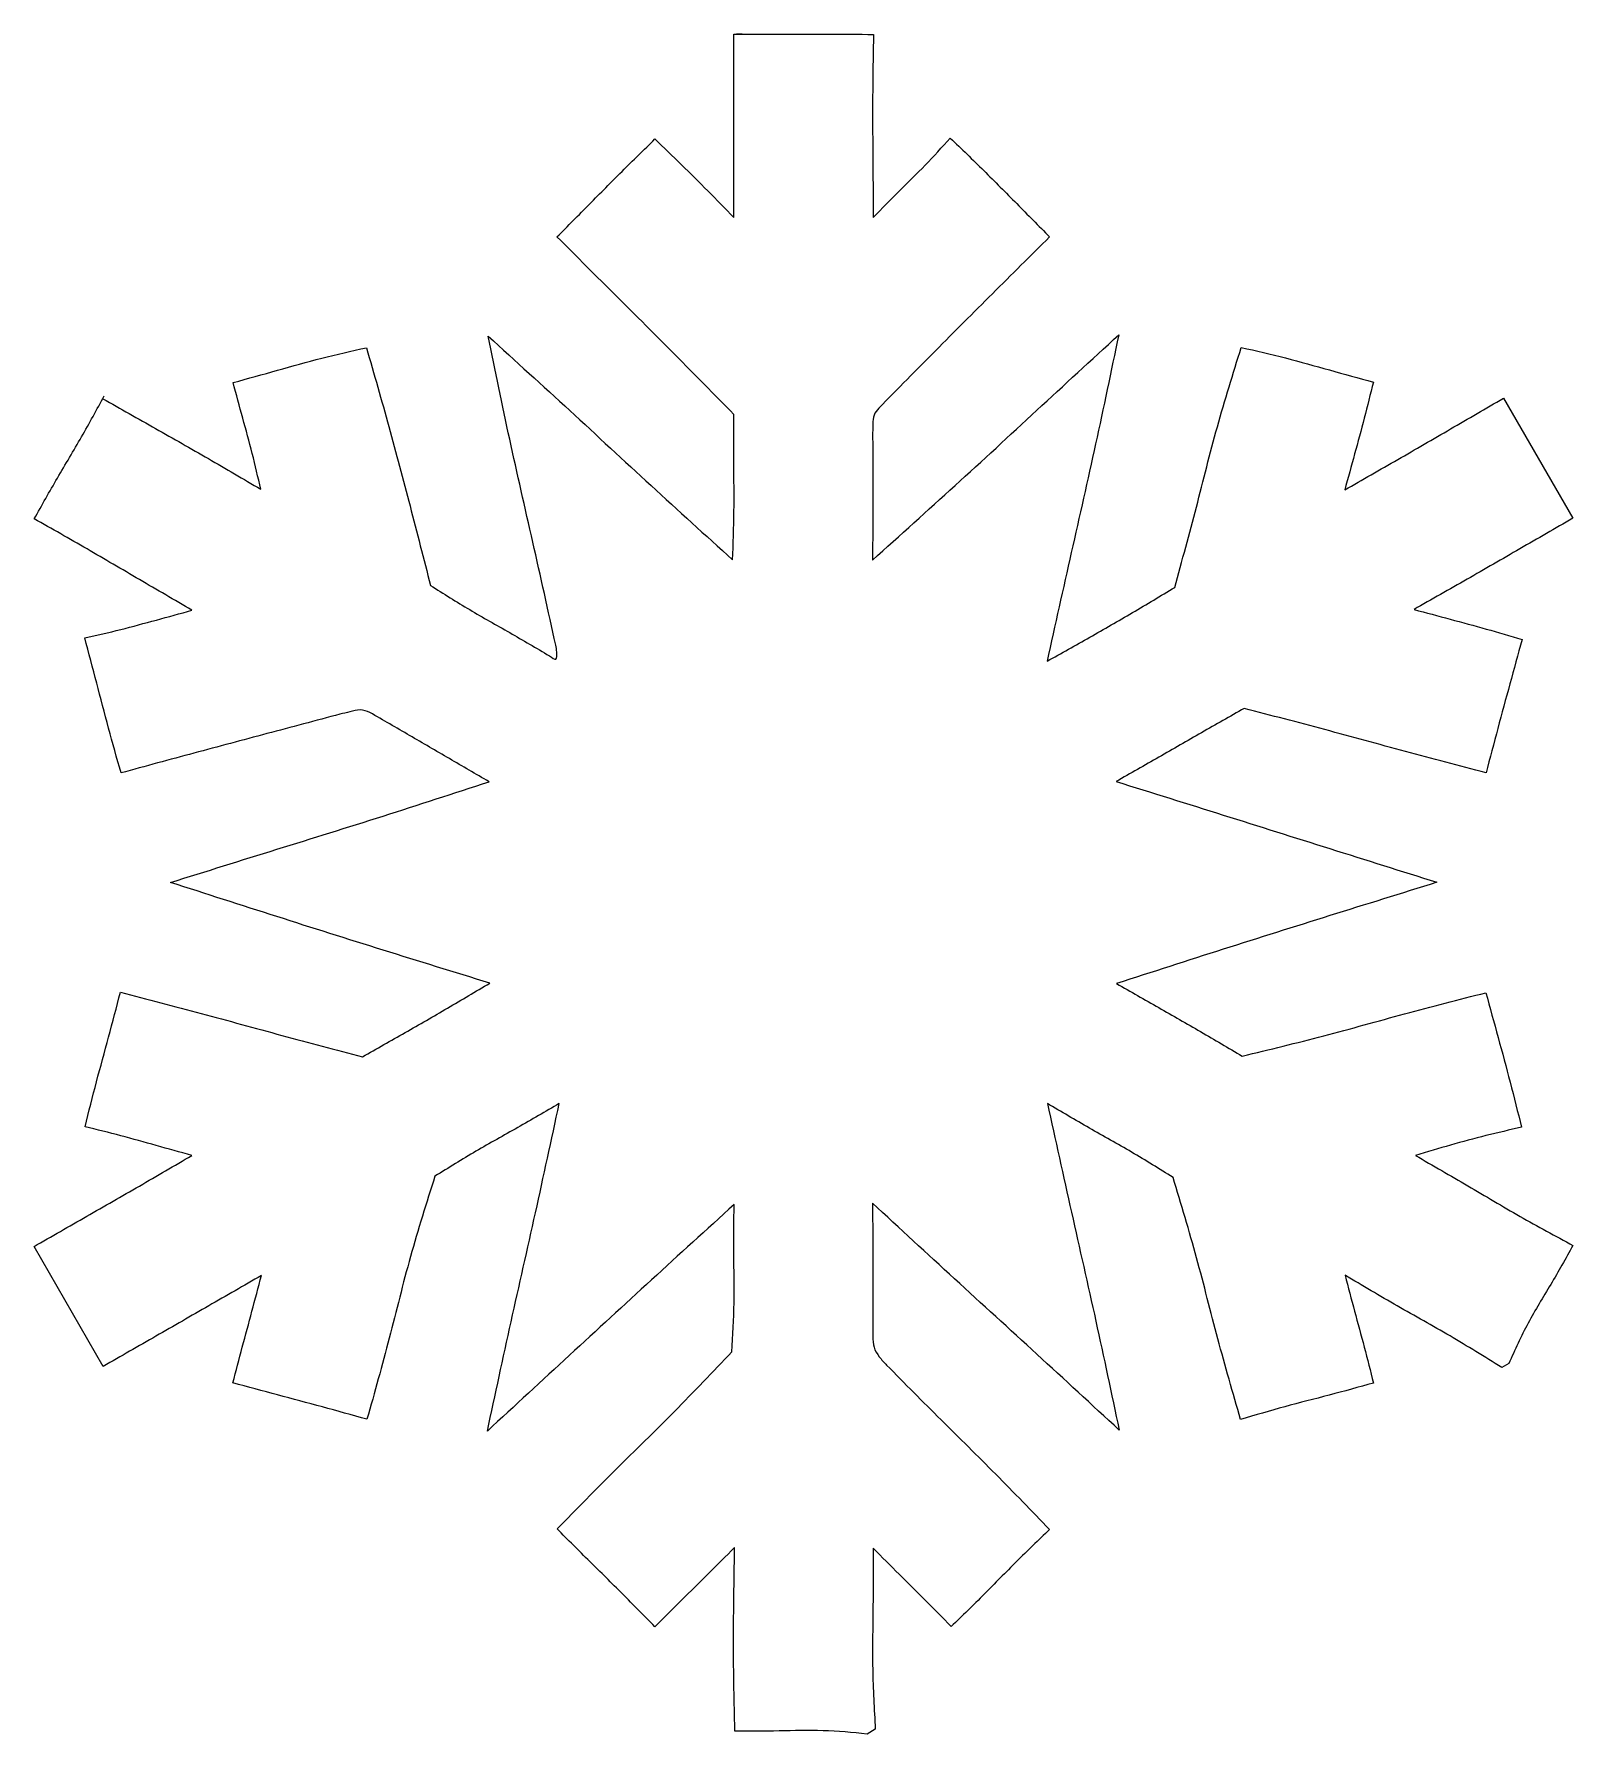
# Model space of a CAD drawing. Extents: x 64.6 to 149.9, y 124.9 to 219.2.
import ezdxf

# ---------------------------------------------------------------- set-up
doc = ezdxf.new("R2010")
doc.units = 0
doc.layers.add('Layer_1', color=7, linetype='CONTINUOUS')

msp = doc.modelspace()

# ---------------------------------------------------------------- linework, layer by layer
at = {"layer": 'Layer_1', "color": 7}
for points in [[(103.388674, 219.180947), (103.848472, 219.182799), (103.538441, 219.181211)], [(146.05363, 199.000787), (149.89797, 192.342196)], [(68.426679, 145.32314), (64.588261, 151.971325)], [(146.342862, 145.480231), (145.959708, 145.259016)], [(111.230781, 125.208261), (110.771687, 124.943202)]]:
    msp.add_lwpolyline(points, dxfattribs=at)
for points, knots in [([(103.390791, 209.025802), (103.388642, 210.153853), (103.384344, 212.41073), (103.388092, 215.79578), (103.38848, 218.052777), (103.388674, 219.180947)], [0, 0, 0, 0, 3.384158, 6.770638, 10.155149, 10.155149, 10.155149, 10.155149]), ([(103.538441, 219.181211), (104.38205, 219.182959), (106.069345, 219.186455), (108.600019, 219.193834), (110.28699, 219.177304), (111.130303, 219.169041)], [0, 0, 0, 0, 2.530839, 5.06191, 7.591943, 7.591943, 7.591943, 7.591943]), ([(111.130303, 219.169041), (111.10949, 218.041066), (111.067867, 215.785313), (111.089229, 212.401419), (111.108516, 210.14589), (111.118158, 209.018232)], [0, 0, 0, 0, 3.384367, 6.768145, 10.15128, 10.15128, 10.15128, 10.15128]), ([(93.582525, 207.942431), (94.183886, 208.547601), (95.386809, 209.758142), (97.182036, 211.582735), (98.403396, 212.774525), (99.013918, 213.370266)], [0, 0, 0, 0, 2.559464, 5.119783, 7.678774, 7.678774, 7.678774, 7.678774]), ([(99.013918, 213.370266), (99.508333, 212.89527), (100.496814, 211.945615), (101.947831, 210.489224), (102.90982, 209.513593), (103.390791, 209.025802)], [0, 0, 0, 0, 2.056782, 4.112111, 6.167232, 6.167232, 6.167232, 6.167232]), ([(111.118158, 209.018232), (111.593658, 209.507128), (112.544368, 210.48462), (114.011768, 211.909405), (114.929286, 212.917255), (115.387856, 213.420973)], [0, 0, 0, 0, 2.04599, 4.090733, 6.133795, 6.133795, 6.133795, 6.133795]), ([(115.387856, 213.420973), (116.008859, 212.822852), (117.251144, 211.626341), (119.069426, 209.784769), (120.284035, 208.558996), (120.891528, 207.945918)], [0, 0, 0, 0, 2.586501, 5.174164, 7.763442, 7.763442, 7.763442, 7.763442]), ([(103.390971, 198.104297), (102.307418, 199.204562), (100.140727, 201.404672), (96.862195, 204.67509), (94.675575, 206.853491), (93.582525, 207.942431)], [0, 0, 0, 0, 4.632688, 9.26361, 13.892325, 13.892325, 13.892325, 13.892325]), ([(120.891528, 207.945918), (119.833779, 206.896157), (117.718618, 204.796968), (114.561736, 201.633395), (112.469623, 199.512705), (111.423768, 198.452565)], [0, 0, 0, 0, 4.470733, 8.940046, 13.407631, 13.407631, 13.407631, 13.407631]), ([(75.627733, 199.868248), (76.446518, 200.093067), (78.084588, 200.542844), (80.533102, 201.246669), (82.190983, 201.614092), (83.019128, 201.797626)], [0, 0, 0, 0, 2.547405, 5.096372, 7.640446, 7.640446, 7.640446, 7.640446]), ([(83.019128, 201.797626), (83.438792, 200.340672), (84.278346, 197.425982), (85.440032, 193.026763), (86.19512, 190.088651), (86.572627, 188.619741)], [0, 0, 0, 0, 4.548437, 9.099309, 13.649273, 13.649273, 13.649273, 13.649273]), ([(93.512231, 185.313034), (93.092703, 187.21618), (92.253587, 191.022744), (90.932347, 196.716749), (90.160644, 200.535786), (89.775014, 202.44421)], [0, 0, 0, 0, 5.846538, 11.693913, 17.534585, 17.534585, 17.534585, 17.534585]), ([(89.775014, 202.44421), (91.280961, 201.067326), (94.293252, 198.313195), (98.793995, 194.162716), (101.807852, 191.409901), (103.314681, 190.033585)], [0, 0, 0, 0, 6.121527, 12.244669, 18.366997, 18.366997, 18.366997, 18.366997]), ([(111.07219, 190.029611), (112.602428, 191.400139), (115.663419, 194.141657), (120.182698, 198.334571), (123.208445, 201.116664), (124.72153, 202.507905)], [0, 0, 0, 0, 6.16265, 12.327371, 18.493821, 18.493821, 18.493821, 18.493821]), ([(124.72153, 202.507905), (124.301902, 200.493702), (123.462666, 196.46539), (122.090831, 190.447346), (121.195682, 186.431078), (120.748084, 184.422838)], [0, 0, 0, 0, 6.172208, 12.344128, 18.516701, 18.516701, 18.516701, 18.516701]), ([(127.83125, 188.512307), (128.237333, 189.992777), (129.049783, 192.954751), (130.145965, 197.426264), (131.061507, 200.354374), (131.518478, 201.815872)], [0, 0, 0, 0, 4.605497, 9.214217, 13.806862, 13.806862, 13.806862, 13.806862]), ([(131.518478, 201.815872), (132.338224, 201.628307), (133.978227, 201.253062), (136.405188, 200.558426), (138.028923, 200.115951), (138.840993, 199.894658)], [0, 0, 0, 0, 2.522311, 5.04619, 7.57133, 7.57133, 7.57133, 7.57133]), ([(77.156021, 193.952789), (77.00759, 194.615448), (76.710751, 195.940669), (76.150375, 197.899524), (75.801968, 199.211928), (75.627733, 199.868248)], [0, 0, 0, 0, 2.036782, 4.073268, 6.110486, 6.110486, 6.110486, 6.110486]), ([(138.840993, 199.894658), (138.675495, 199.228479), (138.344365, 197.895587), (137.806332, 195.906614), (137.438715, 194.582772), (137.254904, 193.92084)], [0, 0, 0, 0, 2.059233, 4.120118, 6.181068, 6.181068, 6.181068, 6.181068]), ([(64.604414, 192.311896), (65.027319, 193.067165), (65.882674, 194.594746), (67.23596, 196.833941), (68.070862, 198.372411), (68.483536, 199.132846)], [0, 0, 0, 0, 2.596714, 5.252026, 7.847268, 7.847268, 7.847268, 7.847268]), ([(68.404782, 198.970413), (69.380785, 198.419333), (71.332779, 197.317179), (74.259183, 195.660652), (76.190372, 194.522098), (77.156021, 193.952789)], [0, 0, 0, 0, 3.362524, 6.72501, 10.087876, 10.087876, 10.087876, 10.087876]), ([(137.254904, 193.92084), (138.235457, 194.480417), (140.196301, 195.59942), (143.126577, 197.297351), (145.077859, 198.432925), (146.05363, 199.000787)], [0, 0, 0, 0, 3.386952, 6.772994, 10.159938, 10.159938, 10.159938, 10.159938]), ([(103.314681, 190.033585), (103.349272, 190.929636), (103.418473, 192.722244), (103.377374, 195.413256), (103.386438, 197.20729), (103.390971, 198.104297)], [0, 0, 0, 0, 2.689644, 5.380807, 8.071907, 8.071907, 8.071907, 8.071907]), ([(111.423768, 198.452565), (111.318329, 198.326969), (111.106096, 198.07416), (111.095159, 197.572646), (111.085238, 197.253644), (111.080286, 197.094438)], [0, 0, 0, 0, 0.477593, 0.96133, 1.443282, 1.443282, 1.443282, 1.443282]), ([(111.080286, 197.094438), (111.086633, 196.309139), (111.099321, 194.739158), (111.101812, 192.384094), (111.082065, 190.814525), (111.07219, 190.029611)], [0, 0, 0, 0, 2.355977, 4.710102, 7.065009, 7.065009, 7.065009, 7.065009]), ([(73.342523, 187.245268), (72.373284, 187.811265), (70.43487, 188.943222), (67.530365, 190.646311), (65.5797, 191.756718), (64.604414, 192.311896)], [0, 0, 0, 0, 3.367202, 6.734182, 10.100842, 10.100842, 10.100842, 10.100842]), ([(149.89797, 192.342196), (148.920719, 191.778866), (146.966215, 190.652205), (144.038665, 188.954825), (142.075687, 187.842909), (141.094188, 187.286945)], [0, 0, 0, 0, 3.383975, 6.76795, 10.151998, 10.151998, 10.151998, 10.151998]), ([(86.572627, 188.619741), (87.292058, 188.1653), (88.731687, 187.255933), (90.964842, 186.01485), (92.432174, 185.149779), (93.165846, 184.71724)], [0, 0, 0, 0, 2.552294, 5.107309, 7.662368, 7.662368, 7.662368, 7.662368]), ([(120.748084, 184.422838), (121.544046, 184.86166), (123.135871, 185.739247), (125.492854, 187.110279), (127.051758, 188.044949), (127.83125, 188.512307)], [0, 0, 0, 0, 2.726657, 5.452972, 8.179563, 8.179563, 8.179563, 8.179563]), ([(67.404362, 185.708475), (68.069092, 185.85944), (69.398598, 186.16138), (71.371009, 186.702337), (72.68533, 187.064285), (73.342523, 187.245268)], [0, 0, 0, 0, 2.044712, 4.089564, 6.134611, 6.134611, 6.134611, 6.134611]), ([(141.094188, 187.286945), (141.761917, 187.107695), (143.096983, 186.749299), (145.098814, 186.21142), (146.42228, 185.815656), (147.083703, 185.617866)], [0, 0, 0, 0, 2.074143, 4.147062, 6.218048, 6.218048, 6.218048, 6.218048]), ([(69.414241, 178.225485), (69.180702, 179.053948), (68.713563, 180.711093), (68.0642, 183.211016), (67.624321, 184.875939), (67.404362, 185.708475)], [0, 0, 0, 0, 2.582179, 5.16504, 7.748365, 7.748365, 7.748365, 7.748365]), ([(93.165846, 184.71724), (93.30968, 184.605372), (93.59337, 184.384728), (93.587031, 184.962827), (93.537294, 185.195692), (93.512231, 185.313034)], [0, 0, 0, 0, 0.40019, 0.789313, 1.184566, 1.184566, 1.184566, 1.184566]), ([(147.083703, 185.617866), (146.858275, 184.797339), (146.407475, 183.156497), (145.73825, 180.693205), (145.304869, 179.047681), (145.088152, 178.224818)], [0, 0, 0, 0, 2.552794, 5.104926, 7.657687, 7.657687, 7.657687, 7.657687]), ([(81.549307, 181.480675), (80.200483, 181.120834), (77.502907, 180.401172), (73.454829, 179.327459), (70.761164, 178.592826), (69.414241, 178.225485)], [0, 0, 0, 0, 4.188, 8.37577, 12.564109, 12.564109, 12.564109, 12.564109]), ([(83.211511, 181.575088), (83.031754, 181.64193), (82.667261, 181.777465), (82.103092, 181.604148), (81.733313, 181.521701), (81.549307, 181.480675)], [0, 0, 0, 0, 0.559639, 1.134779, 1.704443, 1.704443, 1.704443, 1.704443]), ([(89.813339, 177.737387), (89.080735, 178.165566), (87.615558, 179.021907), (85.414686, 180.300701), (83.945851, 181.150323), (83.211511, 181.575088)], [0, 0, 0, 0, 2.545666, 5.091225, 7.636245, 7.636245, 7.636245, 7.636245]), ([(131.684237, 181.798878), (130.893029, 181.352553), (129.311152, 180.460206), (126.954838, 179.093997), (125.376894, 178.196562), (124.588046, 177.747914)], [0, 0, 0, 0, 2.725219, 5.448581, 8.17109, 8.17109, 8.17109, 8.17109]), ([(145.088152, 178.224818), (143.597759, 178.619023), (140.61717, 179.40738), (136.159232, 180.636248), (133.175771, 181.411369), (131.684237, 181.798878)], [0, 0, 0, 0, 4.624915, 9.249219, 13.87231, 13.87231, 13.87231, 13.87231]), ([(72.155459, 172.154258), (74.119657, 172.766702), (78.048599, 173.99176), (83.945477, 175.818639), (87.857484, 177.097836), (89.813339, 177.737387)], [0, 0, 0, 0, 6.172422, 12.346554, 18.519748, 18.519748, 18.519748, 18.519748]), ([(124.588046, 177.747914), (126.563063, 177.129438), (130.513181, 175.892459), (136.436073, 174.029313), (140.383643, 172.78369), (142.357462, 172.160867)], [0, 0, 0, 0, 6.208771, 12.417808, 18.627062, 18.627062, 18.627062, 18.627062]), ([(89.853168, 166.571835), (87.882826, 167.178896), (83.941871, 168.393099), (78.043649, 170.257508), (74.118204, 171.522003), (72.155459, 172.154258)], [0, 0, 0, 0, 6.185205, 12.371254, 18.557448, 18.557448, 18.557448, 18.557448]), ([(142.357462, 172.160867), (140.382809, 171.545118), (136.433447, 170.313603), (130.511294, 168.459632), (126.576302, 167.182361), (124.608765, 166.543713)], [0, 0, 0, 0, 6.205303, 12.410779, 18.616511, 18.616511, 18.616511, 18.616511]), ([(67.418224, 158.612669), (67.62528, 159.443508), (68.039477, 161.105536), (68.736703, 163.578946), (69.164151, 165.238146), (69.377902, 166.067852)], [0, 0, 0, 0, 2.568608, 5.13829, 7.708622, 7.708622, 7.708622, 7.708622]), ([(69.377902, 166.067852), (70.872357, 165.680345), (73.861663, 164.905228), (78.324974, 163.663789), (81.312957, 162.881245), (82.807047, 162.489947)], [0, 0, 0, 0, 4.631547, 9.264322, 13.89771, 13.89771, 13.89771, 13.89771]), ([(82.807047, 162.489947), (83.593722, 162.93694), (85.167057, 163.830919), (87.52031, 165.183945), (89.075534, 166.109196), (89.853168, 166.571835)], [0, 0, 0, 0, 2.714404, 5.428759, 8.143266, 8.143266, 8.143266, 8.143266]), ([(124.608765, 166.543713), (125.385839, 166.102573), (126.93973, 165.22044), (129.264389, 163.885898), (130.803557, 162.978168), (131.573294, 162.524213)], [0, 0, 0, 0, 2.680681, 5.360477, 8.041339, 8.041339, 8.041339, 8.041339]), ([(131.573294, 162.524213), (133.08009, 162.889772), (136.093974, 163.62096), (140.570786, 164.885653), (143.574811, 165.655316), (145.076654, 166.040105)], [0, 0, 0, 0, 4.651108, 9.303119, 13.954076, 13.954076, 13.954076, 13.954076]), ([(145.076654, 166.040105), (145.304003, 165.213787), (145.75874, 163.561013), (146.43121, 161.079005), (146.845599, 159.415444), (147.052795, 158.58366)], [0, 0, 0, 0, 2.57109, 5.142607, 7.714144, 7.714144, 7.714144, 7.714144]), ([(93.70753, 159.896033), (92.941072, 159.44985), (91.407629, 158.557178), (89.078328, 157.268439), (87.56962, 156.333579), (86.815426, 155.866249)], [0, 0, 0, 0, 2.66062, 5.323065, 7.984382, 7.984382, 7.984382, 7.984382]), ([(89.724014, 141.740719), (90.158109, 143.75963), (91.026311, 147.797507), (92.402678, 153.83858), (93.272541, 157.876705), (93.70753, 159.896033)], [0, 0, 0, 0, 6.195106, 12.390376, 18.58727, 18.58727, 18.58727, 18.58727]), ([(127.739619, 155.795838), (126.977194, 156.270486), (125.450967, 157.220639), (123.089563, 158.524179), (121.54191, 159.440715), (120.76829, 159.898861)], [0, 0, 0, 0, 2.693826, 5.392514, 8.089757, 8.089757, 8.089757, 8.089757]), ([(120.76829, 159.898861), (121.211833, 157.887664), (122.098974, 153.865018), (123.471122, 147.840236), (124.323463, 143.809912), (124.749616, 141.794831)], [0, 0, 0, 0, 6.178578, 12.35793, 18.53678, 18.53678, 18.53678, 18.53678]), ([(73.340657, 157.019922), (72.68366, 157.201337), (71.370075, 157.564056), (69.402754, 158.120813), (68.079883, 158.44868), (67.418224, 158.612669)], [0, 0, 0, 0, 2.044783, 4.088292, 6.133181, 6.133181, 6.133181, 6.133181]), ([(147.052795, 158.58366), (146.394532, 158.431363), (145.07789, 158.126743), (143.11954, 157.600451), (141.824637, 157.21249), (141.177053, 157.018469)], [0, 0, 0, 0, 2.026839, 4.054037, 6.08207, 6.08207, 6.08207, 6.08207]), ([(64.588261, 151.971325), (65.562008, 152.530098), (67.509502, 153.647643), (70.433772, 155.318754), (72.371693, 156.452865), (73.340657, 157.019922)], [0, 0, 0, 0, 3.368046, 6.736088, 10.104149, 10.104149, 10.104149, 10.104149]), ([(141.177053, 157.018469), (142.145086, 156.459643), (144.080993, 155.342082), (146.959558, 153.621735), (148.925789, 152.558221), (149.908898, 152.026467)], [0, 0, 0, 0, 3.353309, 6.706064, 10.058774, 10.058774, 10.058774, 10.058774]), ([(86.815426, 155.866249), (86.345748, 154.386366), (85.405002, 151.42222), (84.314457, 146.884678), (83.469647, 143.889061), (83.047385, 142.39176)], [0, 0, 0, 0, 4.656354, 9.326489, 13.993463, 13.993463, 13.993463, 13.993463]), ([(131.484542, 142.374084), (131.053838, 143.861807), (130.192232, 146.837938), (129.08002, 151.349341), (128.186187, 154.314444), (127.739619, 155.795838)], [0, 0, 0, 0, 4.646096, 9.294332, 13.935317, 13.935317, 13.935317, 13.935317]), ([(103.399226, 154.29378), (101.873161, 152.90608), (98.821275, 150.130903), (94.271249, 145.93737), (91.239863, 143.139698), (89.724014, 141.740719)], [0, 0, 0, 0, 6.187974, 12.374961, 18.563219, 18.563219, 18.563219, 18.563219]), ([(103.283793, 146.131431), (103.333519, 147.036576), (103.433081, 148.848851), (103.371831, 151.571222), (103.390097, 153.386541), (103.399226, 154.29378)], [0, 0, 0, 0, 2.718464, 5.442894, 8.164799, 8.164799, 8.164799, 8.164799]), ([(124.749616, 141.794831), (123.232371, 143.196609), (120.197976, 146.000077), (115.616865, 150.171982), (112.582661, 152.974409), (111.065821, 154.37538)], [0, 0, 0, 0, 6.197008, 12.393627, 18.588099, 18.588099, 18.588099, 18.588099]), ([(111.065821, 154.37538), (111.0794, 153.554434), (111.106561, 151.912254), (111.084675, 149.448318), (111.088104, 147.805457), (111.089819, 146.983906)], [0, 0, 0, 0, 2.46307, 4.927007, 7.39167, 7.39167, 7.39167, 7.39167]), ([(149.908898, 152.026467), (149.503286, 151.303733), (148.691703, 149.857622), (147.373648, 147.744919), (146.686224, 146.234614), (146.342862, 145.480231)], [0, 0, 0, 0, 2.486622, 4.975451, 7.459211, 7.459211, 7.459211, 7.459211]), ([(77.19395, 150.361913), (76.220747, 149.800226), (74.274591, 148.676999), (71.349223, 147.00253), (69.400946, 145.882985), (68.426679, 145.32314)], [0, 0, 0, 0, 3.370985, 6.741096, 10.112089, 10.112089, 10.112089, 10.112089]), ([(75.615688, 144.40642), (75.788137, 145.069207), (76.13298, 146.394572), (76.674804, 148.37555), (77.020936, 149.699924), (77.19395, 150.361913)], [0, 0, 0, 0, 2.054546, 4.108439, 6.161097, 6.161097, 6.161097, 6.161097]), ([(145.959708, 145.259016), (145.008496, 145.851081), (143.105526, 147.035551), (140.160412, 148.658513), (138.233624, 149.80406), (137.270316, 150.376782)], [0, 0, 0, 0, 3.360667, 6.723259, 10.085255, 10.085255, 10.085255, 10.085255]), ([(137.270316, 150.376782), (137.445034, 149.712586), (137.79442, 148.384382), (138.342356, 146.398623), (138.678677, 145.067319), (138.846825, 144.401718)], [0, 0, 0, 0, 2.06037, 4.120154, 6.179628, 6.179628, 6.179628, 6.179628]), ([(93.589071, 136.313739), (94.664316, 137.407139), (96.814854, 139.59399), (100.107876, 142.805751), (102.225446, 145.023177), (103.283793, 146.131431)], [0, 0, 0, 0, 4.600499, 9.201206, 13.798111, 13.798111, 13.798111, 13.798111]), ([(111.089819, 146.983906), (111.095225, 146.778138), (111.106001, 146.367932), (111.440787, 145.835774), (111.717292, 145.541089), (111.85678, 145.392429)], [0, 0, 0, 0, 0.606897, 1.209877, 1.823733, 1.823733, 1.823733, 1.823733]), ([(111.85678, 145.392429), (112.860227, 144.380137), (114.867448, 142.355224), (117.919173, 139.358456), (119.898291, 137.305485), (120.887787, 136.279065)], [0, 0, 0, 0, 4.276064, 8.553521, 12.830433, 12.830433, 12.830433, 12.830433]), ([(83.047385, 142.39176), (82.223347, 142.622215), (80.5755, 143.08306), (78.093455, 143.736885), (76.441678, 144.183223), (75.615688, 144.40642)], [0, 0, 0, 0, 2.566932, 5.133149, 7.699993, 7.699993, 7.699993, 7.699993]), ([(138.846825, 144.401718), (138.029445, 144.173662), (136.39472, 143.71756), (133.922252, 143.108822), (132.29711, 142.618996), (131.484542, 142.374084)], [0, 0, 0, 0, 2.545727, 5.091344, 7.636939, 7.636939, 7.636939, 7.636939]), ([(99.002031, 130.892167), (98.407118, 131.500904), (97.217286, 132.718384), (95.395111, 134.50776), (94.191159, 135.711672), (93.589071, 136.313739)], [0, 0, 0, 0, 2.553422, 5.106878, 7.661278, 7.661278, 7.661278, 7.661278]), ([(120.887787, 136.279065), (120.273397, 135.691763), (119.044253, 134.516811), (117.274872, 132.678786), (116.049564, 131.498954), (115.436857, 130.908987)], [0, 0, 0, 0, 2.549567, 5.100643, 7.652164, 7.652164, 7.652164, 7.652164]), ([(103.430941, 135.29018), (102.940432, 134.799678), (101.959596, 133.818857), (100.47523, 132.360983), (99.493104, 131.38178), (99.002031, 130.892167)], [0, 0, 0, 0, 2.081027, 4.161283, 6.241628, 6.241628, 6.241628, 6.241628]), ([(103.446684, 125.091051), (103.418687, 126.223879), (103.362684, 128.489925), (103.372157, 131.890343), (103.411347, 134.156933), (103.430941, 135.29018)], [0, 0, 0, 0, 3.399382, 6.799931, 10.200194, 10.200194, 10.200194, 10.200194]), ([(111.11098, 135.236869), (111.110686, 134.121914), (111.110097, 131.892215), (111.040654, 128.547221), (111.167419, 126.321011), (111.230781, 125.208261)], [0, 0, 0, 0, 3.345099, 6.689562, 10.031891, 10.031891, 10.031891, 10.031891]), ([(115.436857, 130.908987), (114.95837, 131.391906), (114.001261, 132.35788), (112.555961, 133.79718), (111.59261, 134.757003), (111.11098, 135.236869)], [0, 0, 0, 0, 2.039468, 4.079505, 6.119148, 6.119148, 6.119148, 6.119148]), ([(110.771687, 124.943202), (109.960969, 125.021774), (108.337584, 125.179108), (105.891288, 125.10171), (104.261286, 125.094603), (103.446684, 125.091051)], [0, 0, 0, 0, 2.440904, 4.887677, 7.332055, 7.332055, 7.332055, 7.332055])]:
    msp.add_open_spline(points, degree=3, knots=knots, dxfattribs=at)

doc.saveas('drawing.dxf')
